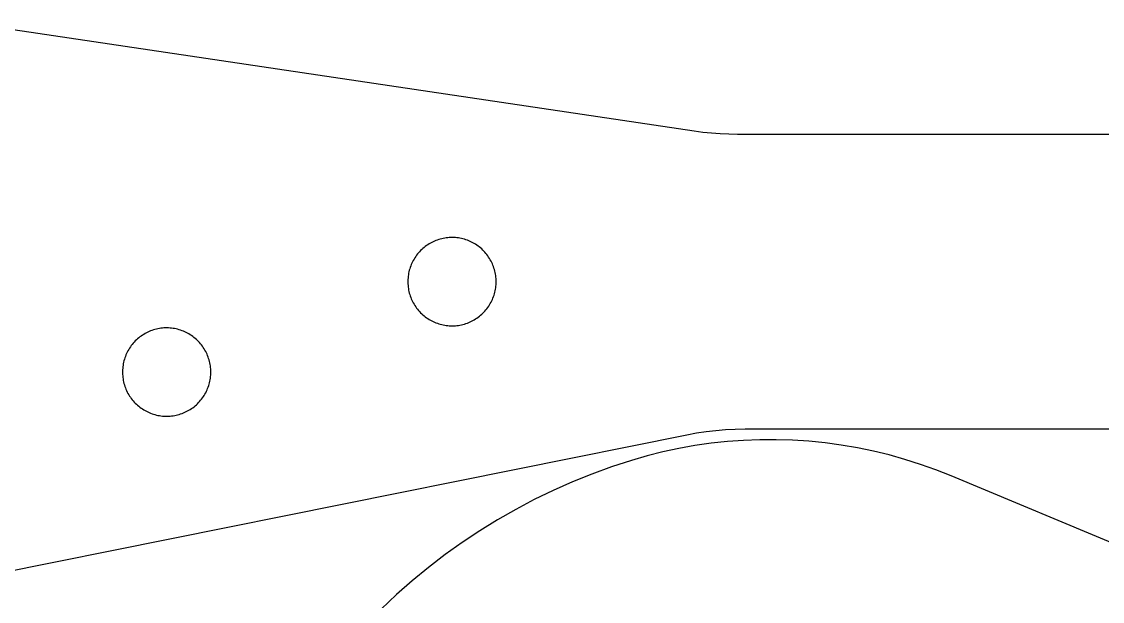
# Model space of a CAD drawing. Header units: millimetres. Extents: x 586 to 986, y -25 to 475.
# Drawn here: x 795.77 to 832.48, y 26.64 to 46.33 of the extents above; entities that cross this region are included whole.
import ezdxf

# ---------------------------------------------------------------- set-up
doc = ezdxf.new("R2010")
doc.units = ezdxf.units.MM
doc.header["$MEASUREMENT"] = 0
doc.layers.add('auxiliares', color=4, linetype='Continuous', true_color=0x00ffff)
doc.layers.add('corte', color=1, linetype='Continuous', true_color=0xff0000)

msp = doc.modelspace()

# ---------------------------------------------------------------- linework, layer by layer
at = {"layer": 'auxiliares'}
for p, q in [((819.191, 32.013), (818.642, 31.934)), ((819.742, 32.072), (819.191, 32.013)), ((820.295, 32.113), (819.742, 32.072)), ((820.849, 32.134), (820.295, 32.113)), ((821.403, 32.136), (820.849, 32.134)), ((821.958, 32.119), (821.403, 32.136)), ((822.511, 32.083), (821.958, 32.119)), ((823.063, 32.027), (822.511, 32.083)), ((823.612, 31.953), (823.063, 32.027)), ((824.159, 31.859), (823.612, 31.953)), ((817.016, 31.585), (816.483, 31.431)), ((817.554, 31.72), (817.016, 31.585)), ((818.096, 31.836), (817.554, 31.72)), ((818.642, 31.934), (818.096, 31.836)), ((824.702, 31.747), (824.159, 31.859)), ((825.24, 31.616), (824.702, 31.747)), ((825.774, 31.466), (825.24, 31.616)), ((815.806, 31.21), (815.136, 30.966)), ((816.483, 31.431), (815.806, 31.21)), ((826.303, 31.298), (825.774, 31.466)), ((826.825, 31.111), (826.303, 31.298)), ((815.136, 30.966), (814.476, 30.7)), ((827.34, 30.907), (826.825, 31.111)), ((847.118, 22.666), (827.34, 30.907)), ((814.476, 30.7), (813.824, 30.411)), ((813.824, 30.411), (813.183, 30.1)), ((812.553, 29.768), (811.934, 29.415)), ((813.183, 30.1), (812.553, 29.768)), ((811.934, 29.415), (811.328, 29.041)), ((811.328, 29.041), (810.734, 28.646)), ((810.734, 28.646), (810.155, 28.232)), ((810.155, 28.232), (809.589, 27.798)), ((809.589, 27.798), (809.039, 27.345)), ((809.039, 27.345), (808.505, 26.874)), ((808.505, 26.874), (807.987, 26.385))]:
    msp.add_line(p, q, dxfattribs=at)
at = {"layer": 'corte', "linetype": 'Continuous', "lineweight": 25}
for p, q in [((818.615, 42.612), (793.619, 46.334)), ((818.908, 42.572), (818.615, 42.612)), ((819.202, 42.542), (818.908, 42.572)), ((819.497, 42.52), (819.202, 42.542)), ((819.792, 42.507), (819.497, 42.52)), ((820.088, 42.503), (819.792, 42.507)), ((892.347, 42.503), (820.088, 42.503)), ((809.938, 38.934), (809.889, 38.917)), ((809.988, 38.949), (809.938, 38.934)), ((810.038, 38.962), (809.988, 38.949)), ((810.089, 38.973), (810.038, 38.962)), ((810.14, 38.982), (810.089, 38.973)), ((810.192, 38.99), (810.14, 38.982)), ((810.244, 38.996), (810.192, 38.99)), ((810.296, 39), (810.244, 38.996)), ((810.348, 39.002), (810.296, 39)), ((810.4, 39.003), (810.348, 39.002)), ((810.452, 39.001), (810.4, 39.003)), ((810.504, 38.998), (810.452, 39.001)), ((810.556, 38.993), (810.504, 38.998)), ((810.607, 38.986), (810.556, 38.993)), ((810.658, 38.978), (810.607, 38.986)), ((810.71, 38.968), (810.658, 38.978)), ((810.76, 38.956), (810.71, 38.968)), ((810.81, 38.942), (810.76, 38.956)), ((810.86, 38.926), (810.81, 38.942)), ((810.909, 38.909), (810.86, 38.926)), ((809.322, 38.558), (809.286, 38.521)), ((809.359, 38.595), (809.322, 38.558)), ((809.397, 38.63), (809.359, 38.595)), ((809.437, 38.663), (809.397, 38.63)), ((809.478, 38.696), (809.437, 38.663)), ((809.52, 38.727), (809.478, 38.696)), ((809.563, 38.756), (809.52, 38.727)), ((809.607, 38.784), (809.563, 38.756)), ((809.652, 38.81), (809.607, 38.784)), ((809.698, 38.835), (809.652, 38.81)), ((809.744, 38.858), (809.698, 38.835)), ((809.792, 38.879), (809.744, 38.858)), ((809.84, 38.899), (809.792, 38.879)), ((809.889, 38.917), (809.84, 38.899)), ((810.958, 38.89), (810.909, 38.909)), ((811.005, 38.869), (810.958, 38.89)), ((811.053, 38.847), (811.005, 38.869)), ((811.099, 38.823), (811.053, 38.847)), ((811.144, 38.798), (811.099, 38.823)), ((811.189, 38.771), (811.144, 38.798)), ((811.232, 38.742), (811.189, 38.771)), ((811.275, 38.712), (811.232, 38.742)), ((811.316, 38.68), (811.275, 38.712)), ((811.356, 38.647), (811.316, 38.68)), ((811.396, 38.613), (811.356, 38.647)), ((811.434, 38.577), (811.396, 38.613)), ((811.47, 38.54), (811.434, 38.577)), ((809.073, 38.226), (809.049, 38.18)), ((809.099, 38.271), (809.073, 38.226)), ((809.126, 38.315), (809.099, 38.271)), ((809.155, 38.358), (809.126, 38.315)), ((809.186, 38.401), (809.155, 38.358)), ((809.218, 38.442), (809.186, 38.401)), ((809.251, 38.482), (809.218, 38.442)), ((809.286, 38.521), (809.251, 38.482)), ((811.506, 38.502), (811.47, 38.54)), ((811.54, 38.463), (811.506, 38.502)), ((811.572, 38.422), (811.54, 38.463)), ((811.603, 38.381), (811.572, 38.422)), ((811.633, 38.338), (811.603, 38.381)), ((811.661, 38.294), (811.633, 38.338)), ((811.688, 38.249), (811.661, 38.294)), ((811.713, 38.204), (811.688, 38.249)), ((811.737, 38.157), (811.713, 38.204)), ((808.925, 37.838), (808.914, 37.787)), ((808.938, 37.888), (808.925, 37.838)), ((808.952, 37.938), (808.938, 37.888)), ((808.968, 37.988), (808.952, 37.938)), ((808.985, 38.037), (808.968, 37.988)), ((809.005, 38.085), (808.985, 38.037)), ((809.026, 38.133), (809.005, 38.085)), ((809.049, 38.18), (809.026, 38.133)), ((811.759, 38.11), (811.737, 38.157)), ((811.779, 38.062), (811.759, 38.11)), ((811.797, 38.013), (811.779, 38.062)), ((811.814, 37.964), (811.797, 38.013)), ((811.83, 37.914), (811.814, 37.964)), ((811.843, 37.864), (811.83, 37.914)), ((811.855, 37.813), (811.843, 37.864)), ((808.889, 37.58), (808.887, 37.528)), ((808.887, 37.528), (808.887, 37.476)), ((808.887, 37.476), (808.889, 37.424)), ((808.893, 37.632), (808.889, 37.58)), ((808.898, 37.684), (808.893, 37.632)), ((808.905, 37.736), (808.898, 37.684)), ((808.914, 37.787), (808.905, 37.736)), ((811.865, 37.762), (811.855, 37.813)), ((811.873, 37.711), (811.865, 37.762)), ((811.879, 37.659), (811.873, 37.711)), ((811.883, 37.607), (811.879, 37.659)), ((811.886, 37.555), (811.883, 37.607)), ((811.884, 37.399), (811.886, 37.451)), ((811.887, 37.503), (811.886, 37.555)), ((811.886, 37.451), (811.887, 37.503)), ((808.889, 37.424), (808.893, 37.372)), ((808.893, 37.372), (808.898, 37.32)), ((808.898, 37.32), (808.905, 37.269)), ((808.905, 37.269), (808.914, 37.218)), ((808.914, 37.218), (808.925, 37.167)), ((808.925, 37.167), (808.938, 37.116)), ((808.938, 37.116), (808.952, 37.066)), ((811.815, 37.042), (811.83, 37.092)), ((811.83, 37.092), (811.843, 37.142)), ((811.843, 37.142), (811.855, 37.193)), ((811.855, 37.193), (811.865, 37.244)), ((811.865, 37.244), (811.873, 37.296)), ((811.873, 37.296), (811.879, 37.347)), ((811.879, 37.347), (811.884, 37.399)), ((808.952, 37.066), (808.968, 37.016)), ((808.968, 37.016), (808.986, 36.967)), ((808.986, 36.967), (809.005, 36.919)), ((809.005, 36.919), (809.026, 36.872)), ((809.026, 36.872), (809.049, 36.825)), ((809.049, 36.825), (809.073, 36.779)), ((809.073, 36.779), (809.099, 36.734)), ((809.099, 36.734), (809.127, 36.689)), ((811.662, 36.712), (811.689, 36.757)), ((811.689, 36.757), (811.714, 36.802)), ((811.714, 36.802), (811.737, 36.849)), ((811.737, 36.849), (811.759, 36.896)), ((811.759, 36.896), (811.779, 36.944)), ((811.779, 36.944), (811.798, 36.993)), ((811.798, 36.993), (811.815, 37.042)), ((809.127, 36.689), (809.156, 36.646)), ((809.156, 36.646), (809.186, 36.604)), ((809.186, 36.604), (809.218, 36.563)), ((809.218, 36.563), (809.252, 36.523)), ((809.252, 36.523), (809.286, 36.484)), ((809.286, 36.484), (809.322, 36.446)), ((809.322, 36.446), (809.36, 36.41)), ((809.36, 36.41), (809.398, 36.375)), ((809.398, 36.375), (809.438, 36.341)), ((811.317, 36.326), (811.357, 36.359)), ((811.357, 36.359), (811.396, 36.393)), ((811.396, 36.393), (811.434, 36.429)), ((811.434, 36.429), (811.471, 36.466)), ((811.471, 36.466), (811.506, 36.504)), ((811.506, 36.504), (811.54, 36.543)), ((811.54, 36.543), (811.573, 36.584)), ((811.573, 36.584), (811.604, 36.626)), ((811.604, 36.626), (811.634, 36.668)), ((811.634, 36.668), (811.662, 36.712)), ((809.438, 36.341), (809.479, 36.309)), ((809.479, 36.309), (809.521, 36.278)), ((809.521, 36.278), (809.564, 36.249)), ((809.564, 36.249), (809.608, 36.221)), ((809.608, 36.221), (809.653, 36.195)), ((809.653, 36.195), (809.698, 36.17)), ((809.698, 36.17), (809.745, 36.147)), ((809.745, 36.147), (809.793, 36.126)), ((809.793, 36.126), (809.841, 36.106)), ((809.841, 36.106), (809.89, 36.088)), ((809.89, 36.088), (809.939, 36.071)), ((809.939, 36.071), (809.989, 36.056)), ((809.989, 36.056), (810.039, 36.044)), ((810.039, 36.044), (810.09, 36.032)), ((810.09, 36.032), (810.141, 36.023)), ((810.141, 36.023), (810.193, 36.015)), ((810.193, 36.015), (810.245, 36.009)), ((810.245, 36.009), (810.297, 36.005)), ((810.297, 36.005), (810.349, 36.003)), ((810.349, 36.003), (810.401, 36.003)), ((810.401, 36.003), (810.453, 36.004)), ((810.453, 36.004), (810.505, 36.007)), ((810.505, 36.007), (810.556, 36.012)), ((810.556, 36.012), (810.608, 36.019)), ((810.608, 36.019), (810.659, 36.028)), ((810.659, 36.028), (810.711, 36.038)), ((810.711, 36.038), (810.761, 36.05)), ((810.761, 36.05), (810.811, 36.064)), ((810.811, 36.064), (810.861, 36.079)), ((810.861, 36.079), (810.91, 36.097)), ((810.91, 36.097), (810.959, 36.116)), ((810.959, 36.116), (811.006, 36.136)), ((811.006, 36.136), (811.053, 36.159)), ((811.053, 36.159), (811.1, 36.183)), ((811.1, 36.183), (811.145, 36.208)), ((811.145, 36.208), (811.19, 36.235)), ((811.19, 36.235), (811.233, 36.264)), ((811.233, 36.264), (811.276, 36.294)), ((811.276, 36.294), (811.317, 36.326)), ((799.785, 35.625), (799.744, 35.593)), ((799.827, 35.656), (799.785, 35.625)), ((799.87, 35.685), (799.827, 35.656)), ((799.914, 35.713), (799.87, 35.685)), ((799.959, 35.739), (799.914, 35.713)), ((800.005, 35.764), (799.959, 35.739)), ((800.051, 35.787), (800.005, 35.764)), ((800.099, 35.809), (800.051, 35.787)), ((800.147, 35.829), (800.099, 35.809)), ((800.196, 35.847), (800.147, 35.829)), ((800.245, 35.863), (800.196, 35.847)), ((800.295, 35.878), (800.245, 35.863)), ((800.345, 35.891), (800.295, 35.878)), ((800.396, 35.902), (800.345, 35.891)), ((800.447, 35.912), (800.396, 35.902)), ((800.499, 35.919), (800.447, 35.912)), ((800.551, 35.925), (800.499, 35.919)), ((800.603, 35.929), (800.551, 35.925)), ((800.655, 35.932), (800.603, 35.929)), ((800.707, 35.932), (800.655, 35.932)), ((800.759, 35.931), (800.707, 35.932)), ((800.811, 35.927), (800.759, 35.931)), ((800.863, 35.923), (800.811, 35.927)), ((800.914, 35.916), (800.863, 35.923)), ((800.966, 35.907), (800.914, 35.916)), ((801.017, 35.897), (800.966, 35.907)), ((801.067, 35.885), (801.017, 35.897)), ((801.117, 35.871), (801.067, 35.885)), ((801.167, 35.856), (801.117, 35.871)), ((801.216, 35.838), (801.167, 35.856)), ((801.265, 35.819), (801.216, 35.838)), ((801.313, 35.799), (801.265, 35.819)), ((801.36, 35.776), (801.313, 35.799)), ((801.406, 35.752), (801.36, 35.776)), ((801.451, 35.727), (801.406, 35.752)), ((801.496, 35.7), (801.451, 35.727)), ((801.539, 35.671), (801.496, 35.7)), ((801.582, 35.641), (801.539, 35.671)), ((801.623, 35.61), (801.582, 35.641)), ((799.462, 35.288), (799.433, 35.245)), ((799.493, 35.33), (799.462, 35.288)), ((799.525, 35.371), (799.493, 35.33)), ((799.558, 35.411), (799.525, 35.371)), ((799.593, 35.45), (799.558, 35.411)), ((799.629, 35.488), (799.593, 35.45)), ((799.666, 35.524), (799.629, 35.488)), ((799.704, 35.559), (799.666, 35.524)), ((799.744, 35.593), (799.704, 35.559)), ((801.663, 35.577), (801.623, 35.61)), ((801.703, 35.542), (801.663, 35.577)), ((801.741, 35.507), (801.703, 35.542)), ((801.777, 35.47), (801.741, 35.507)), ((801.813, 35.432), (801.777, 35.47)), ((801.847, 35.392), (801.813, 35.432)), ((801.879, 35.352), (801.847, 35.392)), ((801.91, 35.31), (801.879, 35.352)), ((801.94, 35.267), (801.91, 35.31)), ((801.968, 35.223), (801.94, 35.267)), ((799.275, 34.917), (799.259, 34.868)), ((799.293, 34.966), (799.275, 34.917)), ((799.312, 35.015), (799.293, 34.966)), ((799.333, 35.062), (799.312, 35.015)), ((799.356, 35.109), (799.333, 35.062)), ((799.38, 35.155), (799.356, 35.109)), ((799.406, 35.2), (799.38, 35.155)), ((799.433, 35.245), (799.406, 35.2)), ((801.995, 35.179), (801.968, 35.223)), ((802.02, 35.133), (801.995, 35.179)), ((802.044, 35.087), (802.02, 35.133)), ((802.066, 35.039), (802.044, 35.087)), ((802.086, 34.991), (802.066, 35.039)), ((802.105, 34.943), (802.086, 34.991)), ((802.121, 34.894), (802.105, 34.943)), ((802.137, 34.844), (802.121, 34.894)), ((799.2, 34.562), (799.196, 34.51)), ((799.205, 34.613), (799.2, 34.562)), ((799.212, 34.665), (799.205, 34.613)), ((799.221, 34.716), (799.212, 34.665)), ((799.232, 34.767), (799.221, 34.716)), ((799.245, 34.818), (799.232, 34.767)), ((799.259, 34.868), (799.245, 34.818)), ((802.15, 34.793), (802.137, 34.844)), ((802.162, 34.743), (802.15, 34.793)), ((802.172, 34.692), (802.162, 34.743)), ((802.18, 34.64), (802.172, 34.692)), ((802.186, 34.588), (802.18, 34.64)), ((802.191, 34.537), (802.186, 34.588)), ((802.193, 34.485), (802.191, 34.537)), ((799.196, 34.51), (799.194, 34.458)), ((799.194, 34.458), (799.194, 34.405)), ((799.194, 34.405), (799.196, 34.353)), ((799.196, 34.353), (799.2, 34.302)), ((799.2, 34.302), (799.205, 34.25)), ((799.205, 34.25), (799.212, 34.198)), ((799.212, 34.198), (799.222, 34.147)), ((799.222, 34.147), (799.232, 34.096)), ((802.162, 34.122), (802.172, 34.173)), ((802.172, 34.173), (802.18, 34.225)), ((802.18, 34.225), (802.186, 34.277)), ((802.186, 34.277), (802.191, 34.328)), ((802.191, 34.328), (802.193, 34.38)), ((802.194, 34.433), (802.193, 34.485)), ((802.193, 34.38), (802.194, 34.433)), ((799.232, 34.096), (799.245, 34.045)), ((799.245, 34.045), (799.259, 33.995)), ((799.259, 33.995), (799.275, 33.946)), ((799.275, 33.946), (799.293, 33.897)), ((799.293, 33.897), (799.312, 33.849)), ((799.312, 33.849), (799.333, 33.801)), ((799.333, 33.801), (799.356, 33.754)), ((802.044, 33.778), (802.066, 33.826)), ((802.066, 33.826), (802.086, 33.874)), ((802.086, 33.874), (802.105, 33.922)), ((802.105, 33.922), (802.122, 33.971)), ((802.122, 33.971), (802.137, 34.021)), ((802.137, 34.021), (802.15, 34.072)), ((802.15, 34.072), (802.162, 34.122)), ((799.356, 33.754), (799.38, 33.708)), ((799.38, 33.708), (799.406, 33.663)), ((799.406, 33.663), (799.434, 33.619)), ((799.434, 33.619), (799.463, 33.575)), ((799.463, 33.575), (799.493, 33.533)), ((799.493, 33.533), (799.525, 33.492)), ((799.525, 33.492), (799.559, 33.452)), ((799.559, 33.452), (799.593, 33.413)), ((799.593, 33.413), (799.629, 33.376)), ((801.778, 33.395), (801.813, 33.433)), ((801.813, 33.433), (801.847, 33.473)), ((801.847, 33.473), (801.88, 33.513)), ((801.88, 33.513), (801.911, 33.555)), ((801.911, 33.555), (801.941, 33.598)), ((801.941, 33.598), (801.969, 33.641)), ((801.969, 33.641), (801.996, 33.686)), ((801.996, 33.686), (802.021, 33.732)), ((802.021, 33.732), (802.044, 33.778)), ((799.629, 33.376), (799.667, 33.339)), ((799.667, 33.339), (799.705, 33.304)), ((799.705, 33.304), (799.745, 33.271)), ((799.745, 33.271), (799.786, 33.238)), ((799.786, 33.238), (799.828, 33.208)), ((799.828, 33.208), (799.871, 33.178)), ((799.871, 33.178), (799.915, 33.15)), ((799.915, 33.15), (799.96, 33.124)), ((799.96, 33.124), (800.006, 33.099)), ((800.006, 33.099), (800.052, 33.076)), ((800.052, 33.076), (800.1, 33.055)), ((800.1, 33.055), (800.148, 33.035)), ((801.217, 33.026), (801.266, 33.045)), ((801.266, 33.045), (801.313, 33.066)), ((801.313, 33.066), (801.36, 33.088)), ((801.36, 33.088), (801.407, 33.112)), ((801.407, 33.112), (801.452, 33.138)), ((801.452, 33.138), (801.497, 33.165)), ((801.497, 33.165), (801.54, 33.193)), ((801.54, 33.193), (801.583, 33.223)), ((801.583, 33.223), (801.624, 33.255)), ((801.624, 33.255), (801.664, 33.288)), ((801.664, 33.288), (801.703, 33.322)), ((801.703, 33.322), (801.741, 33.358)), ((801.741, 33.358), (801.778, 33.395)), ((800.148, 33.035), (800.197, 33.017)), ((800.197, 33.017), (800.246, 33.001)), ((800.246, 33.001), (800.296, 32.986)), ((800.296, 32.986), (800.346, 32.973)), ((800.346, 32.973), (800.397, 32.962)), ((800.397, 32.962), (800.448, 32.952)), ((800.448, 32.952), (800.5, 32.945)), ((800.5, 32.945), (800.552, 32.939)), ((800.552, 32.939), (800.604, 32.935)), ((800.604, 32.935), (800.656, 32.933)), ((800.656, 32.933), (800.708, 32.932)), ((800.708, 32.932), (800.76, 32.933)), ((800.76, 32.933), (800.812, 32.937)), ((800.812, 32.937), (800.864, 32.942)), ((800.864, 32.942), (800.915, 32.948)), ((800.915, 32.948), (800.967, 32.957)), ((800.967, 32.957), (801.018, 32.967)), ((801.018, 32.967), (801.068, 32.979)), ((801.068, 32.979), (801.118, 32.993)), ((801.118, 32.993), (801.168, 33.009)), ((801.168, 33.009), (801.217, 33.026)), ((818.371, 32.306), (818.696, 32.366)), ((818.696, 32.366), (819.023, 32.415)), ((819.023, 32.415), (819.352, 32.453)), ((819.352, 32.453), (819.682, 32.481)), ((819.682, 32.481), (820.012, 32.497)), ((820.012, 32.497), (820.343, 32.503)), ((820.343, 32.503), (892.347, 32.503)), ((790.931, 26.786), (818.371, 32.306))]:
    msp.add_line(p, q, dxfattribs=at)

doc.saveas('drawing.dxf')
